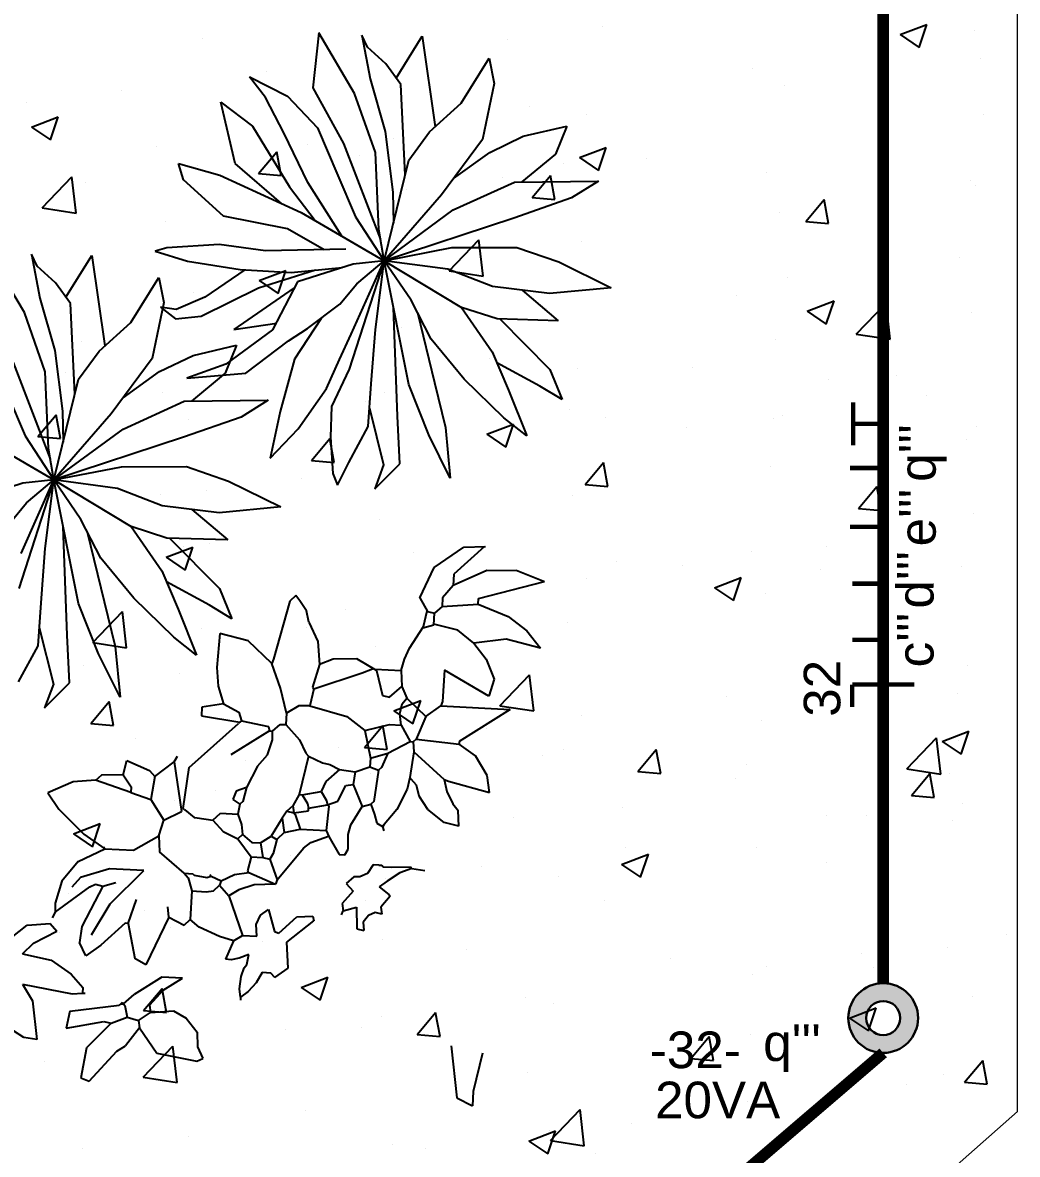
# Model space of a CAD drawing. Header units: millimetres. Extents: x 6597 to 20911, y -10306 to -132.
# Drawn here: x 10102.1 to 10362.9, y -5947.9 to -5651.2 of the extents above; entities that cross this region are included whole.
import ezdxf

# ---------------------------------------------------------------- set-up
doc = ezdxf.new("R2010")
doc.units = ezdxf.units.MM
doc.header["$LTSCALE"] = 25
doc.header["$MEASUREMENT"] = 0
doc.linetypes.add('DASHDOT2', pattern=[12.7, 6.35, -3.175, 0, -3.175])
doc.linetypes.add('Dashed', pattern=[0.75, 0.5, -0.25])
doc.layers.add('CIRCUITOS', color=7, linetype='Continuous')
doc.layers.add('MAAI - VEGETAÇÃO', color=106, linetype='Continuous')
for name, color, linetype, lineweight in [('EL-Condutos', 5, 'Continuous', 30), ('MAAI - ALVENARIA', 7, 'Continuous', 0), ('P-SIMBOL', 1, 'Continuous', 30)]:
    doc.layers.add(name, color=color, linetype=linetype, lineweight=lineweight)
doc.styles.add('Arial', font='arial.ttf')

msp = doc.modelspace()

# ---------------------------------------------------------------- hatches: boundary and pattern name
at = {"layer": 'P-SIMBOL'}
h = msp.add_hatch(color=256, dxfattribs=at)
h.dxf.hatch_style = 1
h.paths.add_polyline_path([(10318.53, -5912.17, 1), (10336.82, -5912.17, 1)])
h.paths.add_polyline_path([(10332.14, -5912.17, -1), (10323.22, -5912.17, -1)], flags=16)

# ---------------------------------------------------------------- linework, layer by layer
at = {"layer": 'CIRCUITOS', "linetype": 'DASHDOT2'}
msp.add_line((10261.73, -5939.93), (10261.73, -5939.93), dxfattribs=at)
at = {"layer": 'CIRCUITOS'}
for points, const_width in [([(10319.84, -5762.02), (10319.84, -5750.78)], 1.11), ([(10319.84, -5756.4), (10327.68, -5756.4)], 1.11), ([(10318.97, -5767.99), (10327.1, -5767.99)], 1.16), ([(10318.97, -5783.42), (10327.1, -5783.42)], 1.16), ([(10319.55, -5798.3), (10327.68, -5798.3)], 1.16), ([(10319.55, -5813.05), (10327.68, -5813.05)], 1.16), ([(10319.55, -5824.75), (10335.81, -5824.75)], 1.16), ([(10319.55, -5830.67), (10319.55, -5824.75)], 1.16)]:
    msp.add_lwpolyline(points, dxfattribs=dict(at, const_width=const_width))
at = {"layer": 'EL-Condutos', "linetype": 'Dashed', "const_width": 3}
msp.add_lwpolyline([(10327.68, -5613.05), (10327.68, -5903.03)], dxfattribs=at)
msp.add_lwpolyline([(10327.68, -5921.31), (10196.89, -6033.38, 0.217277), (10186.42, -6055.97), (10186.11, -6102.51)], format="xyb", dxfattribs=at)
at = {"layer": 'MAAI - ALVENARIA'}
for p, q in [((10362.86, -5936.66), (10362.86, -5582.38)), ((10220.36, -6062.4), (10362.86, -5936.66))]:
    msp.add_line(p, q, dxfattribs=at)
at = {"layer": 'MAAI - VEGETAÇÃO', "transparency": 33554559}
for p, q in [((10179.71, -5653.92), (10178.13, -5668.32)), ((10189.12, -5669.79), (10179.71, -5653.92)), ((10191.03, -5654.51), (10193.18, -5666.01)), ((10192.47, -5657.64), (10191.03, -5654.51)), ((10200.02, -5665.81), (10206.82, -5654.81)), ((10206.82, -5654.81), (10210.22, -5678.55)), ((10197.26, -5662), (10192.47, -5657.64)), ((10201.21, -5667.44), (10197.26, -5662)), ((10217.07, -5672.37), (10224.35, -5660.58)), ((10224.35, -5660.58), (10225.71, -5667.16)), ((10161.59, -5665.41), (10171.51, -5670.48)), ((10165.78, -5670.87), (10161.59, -5665.41)), ((10193.18, -5666.01), (10197.11, -5679.76)), ((10178.13, -5668.32), (10186.18, -5682.91)), ((10202.38, -5691.16), (10201.21, -5667.44)), ((10225.71, -5667.16), (10222.63, -5681.88)), ((10154.05, -5672.1), (10162.36, -5678.4)), ((10157.76, -5688.13), (10154.05, -5672.1)), ((10170.6, -5680.31), (10165.78, -5670.87)), ((10171.51, -5670.48), (10179.39, -5678.82)), ((10194.62, -5685.3), (10189.12, -5669.79)), ((10208.72, -5679.9), (10217.07, -5672.37)), ((10162.36, -5678.4), (10172.03, -5694.29)), ((10176.84, -5693.12), (10170.6, -5680.31)), ((10179.39, -5678.82), (10184.67, -5691.3)), ((10197.11, -5679.76), (10199.11, -5695.64)), ((10203.34, -5687.26), (10208.72, -5679.9)), ((10224.54, -5685.29), (10233.34, -5681.02)), ((10233.34, -5681.02), (10244.71, -5678.38)), ((10244.71, -5678.38), (10241.81, -5685.72)), ((10186.18, -5682.91), (10195.92, -5708.13)), ((10222.63, -5681.88), (10211.9, -5696.35)), ((10195.48, -5705.46), (10194.62, -5685.3)), ((10215.03, -5692.13), (10224.54, -5685.29)), ((10241.81, -5685.72), (10232.97, -5693.01)), ((10142.92, -5688.15), (10153.76, -5691.23)), ((10144.26, -5692.43), (10142.92, -5688.15)), ((10169.92, -5698.65), (10157.76, -5688.13)), ((10200.17, -5700.12), (10203.34, -5687.26)), ((10154.76, -5701.93), (10144.26, -5692.43)), ((10153.76, -5691.23), (10175.12, -5701.04)), ((10184.67, -5691.3), (10189.36, -5702.12)), ((10214.99, -5700.33), (10231, -5693.04)), ((10231, -5693.04), (10253.03, -5692.76)), ((10253.03, -5692.76), (10245.94, -5697.19)), ((10172.03, -5694.29), (10178.73, -5703.13)), ((10185.72, -5707.19), (10176.84, -5693.12)), ((10199.11, -5695.64), (10199.27, -5703.77)), ((10211.9, -5696.35), (10196.82, -5713.64)), ((10245.94, -5697.19), (10230.87, -5702.49)), ((10171.51, -5705.32), (10154.76, -5701.93)), ((10175.12, -5701.04), (10196.82, -5713.64)), ((10196.82, -5713.64), (10200.17, -5700.12)), ((10196.82, -5713.64), (10214.99, -5700.33)), ((10189.36, -5702.12), (10196.82, -5713.64)), ((10230.87, -5702.49), (10196.82, -5713.64)), ((10181.15, -5710.76), (10171.51, -5705.32)), ((10196.82, -5713.64), (10195.48, -5705.46)), ((10139.89, -5710.25), (10136.85, -5711.13)), ((10153.57, -5709.44), (10139.89, -5710.25)), ((10165.79, -5711.03), (10153.57, -5709.44)), ((10186.84, -5710.66), (10165.79, -5711.03)), ((10196.82, -5713.64), (10214.58, -5710.22)), ((10214.58, -5710.22), (10231.64, -5710.17)), ((10231.64, -5710.17), (10242.66, -5713.96)), ((10102.53, -5727.24), (10093.12, -5711.37)), ((10104.44, -5711.95), (10106.59, -5723.46)), ((10105.88, -5715.08), (10104.44, -5711.95)), ((10113.44, -5723.25), (10120.24, -5712.25)), ((10120.24, -5712.25), (10123.63, -5735.99)), ((10136.85, -5711.13), (10145.26, -5713.75)), ((10145.26, -5713.75), (10159.15, -5715.95)), ((10196.82, -5713.64), (10187.65, -5742.12)), ((10188.25, -5732.94), (10196.82, -5713.64)), ((10196.82, -5713.64), (10188.71, -5714.53)), ((10189.71, -5719.69), (10196.82, -5713.64)), ((10194.55, -5731.68), (10196.82, -5713.64)), ((10203.35, -5746.11), (10196.82, -5713.64)), ((10203.91, -5724.01), (10196.82, -5713.64)), ((10196.82, -5713.64), (10217.09, -5725.91)), ((10213.56, -5715.89), (10196.82, -5713.64)), ((10110.68, -5719.45), (10105.88, -5715.08)), ((10160.37, -5716.02), (10149.83, -5723.17)), ((10159.15, -5715.95), (10172.44, -5716.72)), ((10163.9, -5720.78), (10178.83, -5716.06)), ((10172.44, -5716.72), (10185.86, -5715.44)), ((10188.71, -5714.53), (10174.18, -5719.19)), ((10225.26, -5720.43), (10213.56, -5715.89)), ((10242.66, -5713.96), (10256.38, -5720.76)), ((10114.62, -5724.89), (10110.68, -5719.45)), ((10130.49, -5729.81), (10137.76, -5718.02)), ((10137.76, -5718.02), (10139.13, -5724.61)), ((10174.18, -5719.19), (10167.59, -5731.73)), ((10185.26, -5725.06), (10189.71, -5719.69)), ((10148.88, -5728.16), (10163.9, -5720.78)), ((10173.3, -5720.72), (10157.45, -5731.72)), ((10240.17, -5722.27), (10225.26, -5720.43)), ((10233.01, -5721.39), (10242.48, -5729.4)), ((10256.38, -5720.76), (10240.17, -5722.27)), ((10106.59, -5723.46), (10110.52, -5737.2)), ((10115.79, -5748.61), (10114.62, -5724.89)), ((10139.13, -5724.61), (10136.04, -5739.32)), ((10149.83, -5723.17), (10142.36, -5726.41)), ((10176.77, -5731.42), (10185.26, -5725.06)), ((10209.15, -5734.18), (10203.91, -5724.01)), ((10108.03, -5742.74), (10102.53, -5727.24)), ((10138.22, -5725.79), (10142.13, -5728.93)), ((10142.36, -5726.41), (10138.22, -5725.79)), ((10142.13, -5728.93), (10148.88, -5728.16)), ((10200.37, -5754.37), (10199.31, -5725.98)), ((10205.58, -5727.25), (10210.08, -5745.58)), ((10217.09, -5725.91), (10225.17, -5737.5)), ((10226.47, -5728.9), (10217.09, -5725.91)), ((10122.13, -5737.35), (10130.49, -5729.81)), ((10157.45, -5731.72), (10168.74, -5730)), ((10171.77, -5734.66), (10176.77, -5731.42)), ((10180.32, -5728.76), (10173.31, -5739.42)), ((10242.48, -5729.4), (10226.47, -5728.9)), ((10227.19, -5728.92), (10240.32, -5742.13)), ((10167.59, -5731.73), (10155.38, -5740.76)), ((10185.16, -5739.59), (10188.25, -5732.94)), ((10193.49, -5745.89), (10194.55, -5731.68)), ((10217.83, -5744.67), (10209.15, -5734.18)), ((10110.52, -5737.2), (10112.52, -5753.08)), ((10116.75, -5744.7), (10122.13, -5737.35)), ((10146.75, -5738.47), (10158.13, -5735.82)), ((10158.13, -5735.82), (10155.22, -5743.17)), ((10160.61, -5743.09), (10171.77, -5734.66)), ((10225.17, -5737.5), (10229.43, -5747.59)), ((10099.59, -5740.35), (10109.33, -5765.58)), ((10136.04, -5739.32), (10125.31, -5753.8)), ((10137.95, -5742.73), (10146.75, -5738.47)), ((10173.31, -5739.42), (10169.57, -5753.15)), ((10181.75, -5747.12), (10185.16, -5739.59)), ((10237.69, -5746.51), (10226.38, -5740.38)), ((10108.89, -5762.9), (10108.03, -5742.74)), ((10128.44, -5749.57), (10137.95, -5742.73)), ((10155.38, -5740.76), (10145.15, -5744.44)), ((10145.15, -5744.44), (10160.61, -5743.09)), ((10155.22, -5743.17), (10146.38, -5750.46)), ((10187.65, -5742.12), (10183.04, -5751.85)), ((10240.32, -5742.13), (10243.54, -5750.04)), ((10113.59, -5757.56), (10116.75, -5744.7)), ((10192.69, -5757.12), (10193.49, -5745.89)), ((10208.57, -5759.28), (10203.35, -5746.11)), ((10210.08, -5745.58), (10212.95, -5757.38)), ((10228.26, -5754.87), (10217.83, -5744.67)), ((10098.08, -5748.75), (10102.77, -5759.57)), ((10174.34, -5757.74), (10181.75, -5747.12)), ((10229.43, -5747.59), (10234.26, -5759.57)), ((10243.54, -5750.04), (10237.69, -5746.51)), ((10128.41, -5757.78), (10144.41, -5750.48)), ((10144.41, -5750.48), (10166.44, -5750.2)), ((10166.44, -5750.2), (10159.35, -5754.63)), ((10183.04, -5751.85), (10182.8, -5759.9)), ((10193.03, -5752.32), (10196.71, -5767.19)), ((10125.31, -5753.8), (10110.24, -5771.08)), ((10112.52, -5753.08), (10112.68, -5761.21)), ((10159.35, -5754.63), (10144.28, -5759.93)), ((10169.57, -5753.15), (10166.96, -5765.37)), ((10200.94, -5766.89), (10200.37, -5754.37)), ((10234.26, -5759.57), (10228.26, -5754.87)), ((10110.24, -5771.08), (10113.59, -5757.56)), ((10110.24, -5771.08), (10128.41, -5757.78)), ((10166.96, -5765.37), (10174.34, -5757.74)), ((10187.62, -5766.58), (10192.69, -5757.12)), ((10212.95, -5757.38), (10214.2, -5770.65)), ((10088.53, -5758.48), (10110.24, -5771.08)), ((10102.77, -5759.57), (10110.24, -5771.08)), ((10144.28, -5759.93), (10110.24, -5771.08)), ((10182.8, -5759.9), (10183.4, -5769.42)), ((10214.2, -5770.65), (10208.57, -5759.28)), ((10110.24, -5771.08), (10108.89, -5762.9)), ((10184.6, -5772.53), (10187.62, -5766.58)), ((10194.41, -5773.44), (10200.94, -5766.89)), ((10196.71, -5767.19), (10194.41, -5773.44)), ((10110.24, -5771.08), (10127.99, -5767.66)), ((10127.99, -5767.66), (10145.05, -5767.62)), ((10145.05, -5767.62), (10156.08, -5771.4)), ((10183.4, -5769.42), (10184.6, -5772.53)), ((10102.12, -5771.97), (10087.6, -5776.63)), ((10110.24, -5771.08), (10101.06, -5799.56)), ((10101.66, -5790.39), (10110.24, -5771.08)), ((10110.24, -5771.08), (10102.12, -5771.97)), ((10103.13, -5777.14), (10110.24, -5771.08)), ((10107.96, -5789.13), (10110.24, -5771.08)), ((10116.76, -5803.55), (10110.24, -5771.08)), ((10117.32, -5781.45), (10110.24, -5771.08)), ((10110.24, -5771.08), (10130.5, -5783.35)), ((10126.97, -5773.34), (10110.24, -5771.08)), ((10156.08, -5771.4), (10169.79, -5778.21)), ((10138.67, -5777.88), (10126.97, -5773.34)), ((10098.68, -5782.5), (10103.13, -5777.14)), ((10153.58, -5779.71), (10138.67, -5777.88)), ((10146.42, -5778.83), (10155.89, -5786.85)), ((10169.79, -5778.21), (10153.58, -5779.71)), ((10122.56, -5791.63), (10117.32, -5781.45)), ((10113.78, -5811.82), (10112.72, -5783.43)), ((10118.99, -5784.7), (10123.49, -5803.02)), ((10130.5, -5783.35), (10138.58, -5794.95)), ((10139.88, -5786.34), (10130.5, -5783.35)), ((10155.89, -5786.85), (10139.88, -5786.34)), ((10140.61, -5786.37), (10153.73, -5799.57)), ((10106.9, -5803.33), (10107.96, -5789.13)), ((10209.95, -5794.07), (10217.75, -5788.72)), ((10223.18, -5788.59), (10215.16, -5795.78)), ((10217.75, -5788.72), (10223.41, -5788.6)), ((10131.24, -5802.12), (10122.56, -5791.63)), ((10138.58, -5794.95), (10142.84, -5805.03)), ((10206.18, -5802), (10209.95, -5794.07)), ((10223.77, -5794.86), (10214.99, -5798.79)), ((10215.16, -5795.78), (10214.99, -5798.79)), ((10231.69, -5794.92), (10223.77, -5794.86)), ((10231.45, -5794.79), (10238.91, -5797.73)), ((10151.1, -5803.95), (10139.79, -5797.83)), ((10153.73, -5799.57), (10156.96, -5807.49)), ((10214.99, -5798.79), (10212.17, -5802.03)), ((10221.6, -5802.17), (10238.91, -5797.73)), ((10141.68, -5812.31), (10131.24, -5802.12)), ((10173.69, -5801.44), (10172.1, -5802.86)), ((10174.79, -5802.85), (10173.69, -5801.44)), ((10206.18, -5802), (10208.2, -5805.59)), ((10212.17, -5802.03), (10212.05, -5804.29)), ((10221.52, -5803.68), (10221.6, -5802.17)), ((10106.11, -5814.57), (10106.9, -5803.33)), ((10121.98, -5816.73), (10116.76, -5803.55)), ((10123.49, -5803.02), (10126.36, -5814.82)), ((10142.84, -5805.03), (10147.67, -5817.02)), ((10156.96, -5807.49), (10151.1, -5803.95)), ((10172.1, -5802.86), (10167.87, -5818.11)), ((10176.48, -5805.46), (10174.79, -5802.85)), ((10177.08, -5808.42), (10176.48, -5805.46)), ((10207.17, -5809.58), (10208.15, -5805.39)), ((10208.2, -5805.59), (10210.06, -5806.07)), ((10212.05, -5804.29), (10210.06, -5806.07)), ((10212.05, -5804.29), (10221.52, -5803.68)), ((10221.52, -5803.68), (10229.33, -5806.92)), ((10177.08, -5808.42), (10179.45, -5813.46)), ((10209.9, -5809.08), (10210.06, -5806.07)), ((10229.33, -5806.92), (10234.3, -5810.71)), ((10106.45, -5809.76), (10110.13, -5824.63)), ((10153.79, -5811.33), (10152.97, -5820.32)), ((10161.17, -5813.33), (10153.79, -5811.33)), ((10203.52, -5815.19), (10207.17, -5809.58)), ((10206.97, -5809.88), (10209.9, -5809.08)), ((10216.14, -5810.49), (10209.89, -5808.94)), ((10220.35, -5813.87), (10216.14, -5810.49)), ((10234.3, -5810.71), (10237.83, -5815.24)), ((10101.03, -5824.03), (10106.11, -5814.57)), ((10114.35, -5824.33), (10113.78, -5811.82)), ((10147.67, -5817.02), (10141.68, -5812.31)), ((10167.43, -5819.21), (10161.17, -5813.33)), ((10179.45, -5813.46), (10179.87, -5819.52)), ((10228.86, -5812.84), (10220.35, -5813.87)), ((10220.35, -5813.87), (10223.61, -5818.09)), ((10237.83, -5815.24), (10228.86, -5812.84)), ((10127.61, -5828.09), (10121.98, -5816.73)), ((10126.36, -5814.82), (10127.61, -5828.09)), ((10202.23, -5818.1), (10203.52, -5815.19)), ((10152.97, -5820.32), (10153.35, -5825.15)), ((10167.87, -5818.11), (10167.43, -5819.21)), ((10169.64, -5825.71), (10167.43, -5819.21)), ((10179.87, -5819.52), (10178.04, -5825.46)), ((10183.52, -5818.09), (10179.87, -5819.52)), ((10189.72, -5818.05), (10183.52, -5818.09)), ((10194.89, -5821.1), (10189.72, -5818.05)), ((10201.31, -5821.07), (10202.23, -5818.1)), ((10223.61, -5818.09), (10225.7, -5823.36)), ((10178.39, -5825.86), (10191.08, -5821.64)), ((10191.08, -5821.64), (10193.78, -5820.66)), ((10194.53, -5820.7), (10194.89, -5821.1)), ((10194.53, -5820.7), (10201.31, -5821.07)), ((10194.89, -5821.1), (10196.42, -5827.6)), ((10201.31, -5821.07), (10201.46, -5825.23)), ((10212.65, -5820.94), (10212.19, -5829.22)), ((10224.27, -5827.78), (10212.65, -5820.94)), ((10225.7, -5823.36), (10224.27, -5827.78)), ((10107.82, -5830.88), (10114.35, -5824.33)), ((10110.13, -5824.63), (10107.82, -5830.88)), ((10153.35, -5825.15), (10154.77, -5829.85)), ((10171.25, -5832.26), (10169.64, -5825.71)), ((10178.39, -5825.86), (10177.39, -5830.33)), ((10178.04, -5825.46), (10178.39, -5825.86)), ((10198.28, -5828.08), (10201.46, -5825.23)), ((10201.46, -5825.23), (10202.8, -5828.33)), ((10196.42, -5827.6), (10198.28, -5828.08)), ((10201.58, -5829.81), (10202.8, -5828.33)), ((10202.8, -5828.33), (10207.82, -5833.13)), ((10212.19, -5829.22), (10211.75, -5830.33)), ((10149.06, -5830.67), (10148.93, -5832.93)), ((10154.77, -5829.85), (10149.06, -5830.67)), ((10154.77, -5829.85), (10158.8, -5831.96)), ((10158.8, -5831.96), (10159.43, -5834.26)), ((10171.25, -5832.26), (10171.08, -5835.27)), ((10174.45, -5830.35), (10171.25, -5832.26)), ((10177.39, -5830.33), (10174.45, -5830.35)), ((10177.39, -5830.33), (10187.06, -5833.13)), ((10200.96, -5832.43), (10201.58, -5829.81)), ((10201.28, -5835.42), (10200.96, -5832.43)), ((10207.82, -5833.13), (10211.75, -5830.33)), ((10211.75, -5830.33), (10229.93, -5831.33)), ((10229.93, -5831.33), (10216.53, -5839.65)), ((10145.77, -5846.5), (10158.64, -5834.97)), ((10148.93, -5832.93), (10159.04, -5834.61)), ((10159.04, -5834.61), (10158.64, -5834.97)), ((10159.43, -5834.26), (10159.04, -5834.61)), ((10159.43, -5834.26), (10166.52, -5835.78)), ((10167.59, -5836.97), (10169.58, -5835.19)), ((10169.58, -5835.19), (10171.08, -5835.27)), ((10171.08, -5835.27), (10174.64, -5839.24)), ((10187.06, -5833.13), (10191.76, -5836.79)), ((10191.76, -5836.79), (10198.27, -5835.25)), ((10198.27, -5835.25), (10201.28, -5835.42)), ((10201.28, -5835.42), (10203.69, -5839.7)), ((10207.82, -5833.13), (10205.23, -5839.03)), ((10166.84, -5836.93), (10156.68, -5843.17)), ((10166.52, -5835.78), (10166.84, -5836.93)), ((10166.84, -5836.93), (10167.59, -5836.97)), ((10167.61, -5839.23), (10167.59, -5836.97)), ((10191.76, -5836.79), (10193.25, -5844.04)), ((10166.25, -5843.21), (10167.61, -5839.23)), ((10174.64, -5839.24), (10176.34, -5842.73)), ((10197.85, -5842.78), (10203.69, -5839.7)), ((10203.69, -5839.7), (10204.44, -5839.74)), ((10205.23, -5839.03), (10204.44, -5839.74)), ((10204.44, -5839.74), (10204.67, -5842.4)), ((10205.23, -5839.03), (10216.49, -5840.41)), ((10216.53, -5839.65), (10216.49, -5840.41)), ((10220.76, -5843.43), (10216.49, -5840.41)), ((10141.85, -5845), (10142.69, -5843.53)), ((10163.69, -5846.19), (10166.25, -5843.21)), ((10177.05, -5843.53), (10174.61, -5853.59)), ((10176.34, -5842.73), (10177.05, -5843.53)), ((10177.05, -5843.53), (10180.73, -5845.24)), ((10193.25, -5844.04), (10193.13, -5846.3)), ((10193.25, -5844.04), (10197.85, -5842.78)), ((10197.85, -5842.78), (10196.14, -5846.46)), ((10204.67, -5842.4), (10203.55, -5849.13)), ((10204.67, -5842.4), (10212.58, -5849.63)), ((10223.9, -5848.56), (10220.76, -5843.43)), ((10128.45, -5848.42), (10129.41, -5844.69)), ((10129.41, -5844.69), (10135.31, -5847.28)), ((10135.31, -5847.28), (10136.73, -5848.87)), ((10136.73, -5848.87), (10141.85, -5845)), ((10141.85, -5845), (10143.72, -5858.03)), ((10144.2, -5857.21), (10145.77, -5846.5)), ((10163.69, -5846.19), (10160.74, -5851.7)), ((10180.73, -5845.24), (10182.59, -5845.72)), ((10185.16, -5846.99), (10181.59, -5850.2)), ((10182.59, -5845.72), (10185.16, -5846.99)), ((10185.16, -5846.99), (10189.28, -5847.6)), ((10189.28, -5847.6), (10193.13, -5846.3)), ((10193.13, -5846.3), (10195.35, -5847.18)), ((10195.35, -5847.18), (10194.14, -5855.42)), ((10196.14, -5846.46), (10195.35, -5847.18)), ((10115.35, -5850.25), (10108.7, -5853.1)), ((10121.21, -5849.82), (10115.35, -5850.25)), ((10122.78, -5848.48), (10121.19, -5849.9)), ((10130.46, -5853.06), (10121.21, -5849.82)), ((10128.45, -5848.42), (10122.78, -5848.48)), ((10128.45, -5848.42), (10130.54, -5851.55)), ((10136.73, -5848.87), (10135.65, -5854.85)), ((10181.59, -5850.2), (10180.32, -5852.77)), ((10189.28, -5847.6), (10188.72, -5850.97)), ((10203.55, -5849.13), (10202.89, -5852.14)), ((10203.55, -5849.13), (10203.9, -5849.53)), ((10205.33, -5851.12), (10203.9, -5849.53)), ((10212.58, -5849.63), (10213.69, -5850.07)), ((10212.58, -5849.63), (10213.28, -5852.82)), ((10213.69, -5850.07), (10224.51, -5853.01)), ((10224.51, -5853.01), (10223.9, -5848.56)), ((10108.7, -5853.1), (10111.58, -5857.41)), ((10130.54, -5851.55), (10130.46, -5853.06)), ((10130.46, -5853.06), (10135.65, -5854.85)), ((10158.04, -5852.68), (10157.17, -5854.9)), ((10160.74, -5851.7), (10158.04, -5852.68)), ((10160.74, -5851.7), (10159.78, -5855.42)), ((10175.36, -5853.63), (10180.32, -5852.77)), ((10180.32, -5852.77), (10181.7, -5855.11)), ((10184.71, -5855.28), (10186.82, -5851.24)), ((10186.82, -5851.24), (10188.72, -5850.97)), ((10188.72, -5850.97), (10191.05, -5856.76)), ((10202.89, -5852.14), (10200.22, -5857.48)), ((10206, -5853.97), (10205.33, -5851.12)), ((10213.28, -5852.82), (10214.9, -5855.99)), ((10135.65, -5854.85), (10139.12, -5860.33)), ((10157.17, -5854.9), (10158.99, -5856.13)), ((10158.99, -5856.13), (10158.47, -5858.75)), ((10159.78, -5855.42), (10158.99, -5856.13)), ((10174.61, -5853.59), (10172.94, -5856.52)), ((10174.61, -5853.59), (10175.36, -5853.63)), ((10175.36, -5853.63), (10176.74, -5855.97)), ((10176.74, -5855.97), (10177.06, -5857.12)), ((10181.7, -5855.11), (10182.01, -5856.26)), ((10182.01, -5856.26), (10184.71, -5855.28)), ((10191.05, -5856.76), (10193.35, -5856.13)), ((10194.14, -5855.42), (10193.35, -5856.13)), ((10193.35, -5856.13), (10194.33, -5858.82)), ((10208.32, -5857.52), (10206, -5853.97)), ((10214.9, -5855.99), (10216.29, -5857.76)), ((10111.58, -5857.41), (10118.11, -5863.96)), ((10139.12, -5860.33), (10143.72, -5858.03)), ((10144.56, -5857.61), (10144.2, -5857.21)), ((10144.56, -5857.61), (10147.09, -5859.63)), ((10151.96, -5860.28), (10153.95, -5858.5)), ((10153.95, -5858.5), (10158.47, -5858.75)), ((10158.47, -5858.75), (10159.45, -5861.44)), ((10171.35, -5857.94), (10170.12, -5859.76)), ((10172.94, -5856.52), (10171.35, -5857.94)), ((10171.35, -5857.94), (10173.21, -5858.42)), ((10172.94, -5856.52), (10173.21, -5858.42)), ((10173.21, -5858.42), (10177.02, -5857.87)), ((10173.21, -5858.42), (10173.57, -5858.82)), ((10173.57, -5858.82), (10174.87, -5862.67)), ((10177.02, -5857.87), (10177.06, -5857.12)), ((10177.06, -5857.12), (10182.01, -5856.26)), ((10182.37, -5856.66), (10181.64, -5863.04)), ((10182.01, -5856.26), (10182.37, -5856.66)), ((10188.09, -5861.56), (10191.05, -5856.76)), ((10194.33, -5858.82), (10194.96, -5861.12)), ((10200.22, -5857.48), (10196.42, -5861.96)), ((10212.57, -5860.89), (10208.32, -5857.52)), ((10216.44, -5861.92), (10216.29, -5857.76)), ((10137.77, -5864.41), (10139.12, -5860.33)), ((10147.09, -5859.63), (10147.84, -5859.67)), ((10147.84, -5859.67), (10151.96, -5860.28)), ((10151.96, -5860.28), (10154.63, -5863.27)), ((10159.45, -5861.44), (10159.68, -5864.1)), ((10170.12, -5859.76), (10167.21, -5864.51)), ((10170.12, -5859.76), (10170.66, -5863.57)), ((10187.42, -5864.08), (10188.09, -5861.56)), ((10194.96, -5861.12), (10196.42, -5861.96)), ((10196.82, -5861.6), (10196.42, -5861.96)), ((10196.42, -5861.96), (10196.74, -5863.11)), ((10216.44, -5861.92), (10212.57, -5860.89)), ((10118.11, -5863.96), (10123.61, -5867.78)), ((10131.14, -5868.2), (10137.77, -5864.41)), ((10137.77, -5864.41), (10137.92, -5868.57)), ((10154.63, -5863.27), (10158.49, -5865.17)), ((10159.68, -5864.1), (10158.49, -5865.17)), ((10159.68, -5864.1), (10162.21, -5866.13)), ((10164.47, -5866.25), (10167.21, -5864.51)), ((10167.21, -5864.51), (10168.68, -5865.35)), ((10170.66, -5863.57), (10168.68, -5865.35)), ((10170.66, -5863.57), (10174.87, -5862.67)), ((10174.87, -5862.67), (10181.64, -5863.04)), ((10177.66, -5866.16), (10182.26, -5864.47)), ((10181.64, -5863.04), (10182.31, -5864.58)), ((10182.31, -5864.58), (10185.08, -5869.27)), ((10187.42, -5867.88), (10187.42, -5864.08)), ((10116.63, -5871.18), (10123.61, -5867.78)), ((10123.61, -5867.78), (10123.26, -5867.39)), ((10123.61, -5867.78), (10131.14, -5868.2)), ((10158.49, -5865.17), (10162.01, -5869.89)), ((10162.21, -5866.13), (10164.47, -5866.25)), ((10164.47, -5866.25), (10165.02, -5870.05)), ((10168.68, -5865.35), (10167.72, -5869.07)), ((10168.85, -5875.93), (10175.73, -5867.62)), ((10175.73, -5867.62), (10177.66, -5866.16)), ((10186.58, -5869.35), (10187.42, -5867.88)), ((10144.4, -5874.21), (10137.92, -5868.57)), ((10162.01, -5869.89), (10161.05, -5873.61)), ((10162.01, -5869.89), (10165.02, -5870.05)), ((10165.02, -5870.05), (10166.88, -5870.53)), ((10167.72, -5869.07), (10166.88, -5870.53)), ((10166.88, -5870.53), (10168.85, -5875.93)), ((10185.08, -5869.27), (10186.58, -5869.35)), ((10116.63, -5871.18), (10112.4, -5876.31)), ((10124.81, -5873.02), (10117.28, -5875.35)), ((10133.82, -5873.49), (10124.81, -5873.02)), ((10125.07, -5882.25), (10133.82, -5873.49)), ((10157.6, -5874.56), (10161.41, -5874.01)), ((10161.05, -5873.61), (10161.41, -5874.01)), ((10161.41, -5874.01), (10168.41, -5877.04)), ((10193.99, -5872.02), (10192.5, -5874.26)), ((10195.49, -5872.1), (10193.99, -5872.02)), ((10195.49, -5872.1), (10196.24, -5872.14)), ((10196.24, -5872.14), (10196.6, -5872.54)), ((10196.6, -5872.54), (10198.86, -5872.66)), ((10198.86, -5872.66), (10203.77, -5872.56)), ((10204.13, -5872.95), (10200.94, -5874.13)), ((10203.77, -5872.56), (10204.13, -5872.95)), ((10204.13, -5872.95), (10207.5, -5873.52)), ((10112.4, -5876.31), (10110.63, -5882.03)), ((10117.28, -5875.35), (10115, -5877.85)), ((10123.07, -5877.57), (10126.52, -5876.63)), ((10144.4, -5874.21), (10146.66, -5874.33)), ((10144.4, -5874.21), (10145.47, -5875.4)), ((10145.47, -5875.4), (10146.41, -5878.85)), ((10146.66, -5874.33), (10147.02, -5874.73)), ((10147.02, -5874.73), (10150.39, -5875.29)), ((10150.39, -5875.29), (10151.54, -5874.98)), ((10151.18, -5874.58), (10151.54, -5874.98)), ((10151.54, -5874.98), (10154.11, -5876.25)), ((10154.11, -5876.25), (10153.67, -5877.36)), ((10154.11, -5876.25), (10157.6, -5874.56)), ((10168.85, -5875.93), (10168.41, -5877.04)), ((10188.91, -5875.14), (10186.92, -5876.92)), ((10186.92, -5876.92), (10188.7, -5878.9)), ((10190.5, -5875.16), (10188.91, -5875.14)), ((10192.5, -5874.26), (10190.5, -5875.16)), ((10197.64, -5876.31), (10195.56, -5877.77)), ((10200.94, -5874.13), (10197.64, -5876.31)), ((10110.62, -5884.44), (10119.67, -5877.76)), ((10119.67, -5877.76), (10121.21, -5877.09)), ((10123.07, -5877.57), (10120.97, -5881.61)), ((10121.21, -5877.09), (10123.07, -5877.57)), ((10146.41, -5878.85), (10146, -5886.38)), ((10146.41, -5878.85), (10150.18, -5879.06)), ((10150.18, -5879.06), (10152.08, -5878.79)), ((10152.08, -5878.79), (10153.67, -5877.36)), ((10153.67, -5877.36), (10156.16, -5880.14)), ((10158.72, -5878.54), (10156.16, -5880.14)), ((10162.8, -5877.23), (10158.72, -5878.54)), ((10168.41, -5877.04), (10162.8, -5877.23)), ((10188.7, -5878.9), (10185.88, -5882.15)), ((10195.56, -5877.77), (10198.09, -5879.8)), ((10198.09, -5879.8), (10198.45, -5880.19)), ((10110.63, -5882.03), (10110.62, -5884.44)), ((10120.97, -5881.61), (10117.58, -5888.22)), ((10120.1, -5890.36), (10125.07, -5882.25)), ((10129.71, -5887.37), (10131.94, -5881.08)), ((10156.16, -5880.14), (10159.74, -5890.53)), ((10185.88, -5882.15), (10186.15, -5884.05)), ((10198.45, -5880.19), (10196.02, -5883.08)), ((10110.62, -5884.44), (10109.78, -5885.9)), ((10140.38, -5885.69), (10134.4, -5898.2)), ((10140.38, -5885.69), (10140.14, -5883.04)), ((10140.38, -5885.69), (10144.41, -5887.8)), ((10163.32, -5887.64), (10164.46, -5885.25)), ((10164.46, -5885.25), (10166.54, -5883.73)), ((10166.54, -5883.73), (10168.11, -5889.48)), ((10169.22, -5889.92), (10173.98, -5885.65)), ((10173.98, -5885.65), (10178.14, -5885.5)), ((10178.14, -5885.5), (10178.46, -5886.65)), ((10185.71, -5885.16), (10186.15, -5884.05)), ((10186.15, -5884.05), (10189.6, -5883.11)), ((10189.6, -5883.11), (10189.67, -5888.77)), ((10192.75, -5885.31), (10191.37, -5887.06)), ((10194.48, -5884.52), (10192.75, -5885.31)), ((10196.29, -5884.98), (10194.48, -5884.52)), ((10196.02, -5883.08), (10196.29, -5884.98)), ((10096.94, -5892.79), (10103.25, -5887.85)), ((10103.25, -5887.85), (10109.31, -5887.43)), ((10109.31, -5887.43), (10111.09, -5889.42)), ((10117.58, -5888.22), (10116.98, -5892.34)), ((10128.96, -5887.33), (10122.61, -5893.03)), ((10129.71, -5887.37), (10128.96, -5887.33)), ((10129.71, -5887.37), (10131.47, -5896.53)), ((10144.41, -5887.8), (10146, -5886.38)), ((10148.35, -5888.39), (10146, -5886.38)), ((10153.66, -5890.8), (10148.35, -5888.39)), ((10163.51, -5890.74), (10163.32, -5887.64)), ((10171.35, -5892.3), (10178.46, -5886.65)), ((10189.67, -5888.77), (10191.53, -5889.25)), ((10191.37, -5887.06), (10191.53, -5889.25)), ((10104.94, -5892.58), (10111.09, -5889.42)), ((10157.4, -5891.91), (10153.66, -5890.8)), ((10157.4, -5891.91), (10159.74, -5890.53)), ((10159.74, -5890.53), (10163.51, -5890.74)), ((10168.11, -5889.48), (10169.22, -5889.92)), ((10102.08, -5895.34), (10104.94, -5892.58)), ((10118.68, -5895.83), (10116.98, -5892.34)), ((10122.61, -5893.03), (10118.68, -5895.83)), ((10157.4, -5891.91), (10155.25, -5896.7)), ((10171.73, -5899.12), (10171.35, -5892.3)), ((10102.08, -5895.34), (10109.58, -5897.03)), ((10109.58, -5897.03), (10114.78, -5900.63)), ((10134.4, -5898.2), (10131.47, -5896.53)), ((10156.79, -5896.94), (10155.25, -5896.7)), ((10158.86, -5896.46), (10156.79, -5896.94)), ((10161.36, -5895.53), (10158.86, -5896.46)), ((10160.84, -5898.14), (10161.36, -5895.53)), ((10114.78, -5900.63), (10117.83, -5904.14)), ((10159.35, -5901.26), (10160.2, -5898.98)), ((10160.2, -5898.98), (10160.84, -5898.14)), ((10164.87, -5900.25), (10163.34, -5902.92)), ((10167.13, -5900.38), (10164.87, -5900.25)), ((10168.2, -5901.57), (10167.13, -5900.38)), ((10168.2, -5901.57), (10171.73, -5899.12)), ((10102.02, -5903.27), (10115.1, -5905.87)), ((10102.02, -5903.27), (10104.64, -5907.66)), ((10138.54, -5901.44), (10131.34, -5905.97)), ((10144.03, -5901.7), (10138.54, -5901.44)), ((10138.95, -5904.87), (10144.03, -5901.7)), ((10158.96, -5904.5), (10159.35, -5901.26)), ((10163.34, -5902.92), (10161.21, -5905.24)), ((10115.1, -5905.87), (10117.75, -5905.64)), ((10117.83, -5904.14), (10117.75, -5905.64)), ((10117.75, -5905.64), (10118.5, -5905.68)), ((10128.56, -5908.46), (10131.34, -5905.97)), ((10138.95, -5904.87), (10135.33, -5908.83)), ((10159.23, -5906.74), (10158.96, -5904.5)), ((10161.21, -5905.24), (10159.23, -5906.74)), ((10104.64, -5907.66), (10105.76, -5917.82)), ((10114.48, -5910.33), (10127.4, -5908.77)), ((10127.8, -5908.41), (10127.4, -5908.77)), ((10128.2, -5908.06), (10127.8, -5908.41)), ((10127.8, -5908.41), (10128.56, -5908.46)), ((10128.2, -5908.06), (10128.56, -5908.46)), ((10128.56, -5908.46), (10128.91, -5908.85)), ((10128.91, -5908.85), (10129.5, -5911.91)), ((10135.33, -5908.83), (10135.6, -5910.73)), ((10159.23, -5906.74), (10159.19, -5907.49)), ((10114.48, -5910.33), (10113.48, -5914.8)), ((10125.26, -5913.56), (10129.5, -5911.91)), ((10129.5, -5911.91), (10132.47, -5912.82)), ((10132.47, -5912.82), (10135.6, -5910.73)), ((10135.6, -5910.73), (10141.67, -5910.31)), ((10141.67, -5910.31), (10144.93, -5912.25)), ((10144.93, -5912.25), (10147.83, -5915.85)), ((10102.39, -5917.26), (10097, -5913.81)), ((10113.48, -5914.8), (10123.39, -5913.08)), ((10125.26, -5913.56), (10118.86, -5920.01)), ((10123.39, -5913.08), (10125.26, -5913.56)), ((10132.74, -5914.73), (10129.09, -5919.43)), ((10132.47, -5912.82), (10132.74, -5914.73)), ((10132.74, -5914.73), (10137.29, -5921.39)), ((10105.76, -5917.82), (10102.39, -5917.26)), ((10147.83, -5915.85), (10147.95, -5919.71)), ((10118.86, -5920.01), (10117.3, -5927.85)), ((10119.51, -5928.73), (10126.75, -5920.82)), ((10126.75, -5920.82), (10129.09, -5919.43)), ((10137.29, -5921.39), (10147.74, -5923.48)), ((10147.95, -5919.71), (10149.29, -5922.81)), ((10214.43, -5919.43), (10215.95, -5933.11)), ((10222.63, -5921.39), (10220.19, -5931.45)), ((10147.74, -5923.48), (10149.29, -5922.81)), ((10117.3, -5927.85), (10119.51, -5928.73)), ((10215.95, -5933.11), (10219.99, -5935.22)), ((10220.19, -5931.45), (10219.99, -5935.22))]:
    msp.add_line(p, q, dxfattribs=at)
at = {"layer": 'MAAI - VEGETAÇÃO', "linetype": 'Continuous', "transparency": 33554559}
for p, q in [((10254.13, -5652.37), (10254.13, -5652.37)), ((10332.12, -5654.38), (10339.12, -5651.69)), ((10332.12, -5654.38), (10337.09, -5657.73)), ((10337.09, -5657.73), (10339.12, -5651.69)), ((10338.18, -5653.05), (10338.18, -5653.05)), ((10351.72, -5653.2), (10351.72, -5653.2)), ((10149.24, -5655.47), (10149.24, -5655.47)), ((10229.1, -5655.67), (10229.1, -5655.67)), ((10293.4, -5663.21), (10293.4, -5663.21)), ((10353.16, -5660.77), (10353.16, -5660.77)), ((10165.94, -5663.98), (10165.94, -5663.98)), ((10128.07, -5668.97), (10128.07, -5668.97)), ((10301.81, -5667.81), (10301.81, -5667.81)), ((10103.04, -5672.26), (10103.04, -5672.26)), ((10235.08, -5673.22), (10235.08, -5673.22)), ((10353.89, -5675.21), (10353.89, -5675.21)), ((10104.38, -5678.62), (10111.39, -5675.93)), ((10109.36, -5681.98), (10111.39, -5675.93)), ((10249.88, -5675.31), (10249.88, -5675.31)), ((10104.38, -5678.62), (10109.36, -5681.98)), ((10328.85, -5678.51), (10328.85, -5678.51)), ((10137.06, -5683.68), (10137.06, -5683.68)), ((10176.77, -5683.23), (10176.77, -5683.23)), ((10199.37, -5681.71), (10199.37, -5681.71)), ((10248.1, -5686.63), (10255.1, -5683.94)), ((10253.07, -5689.98), (10255.1, -5683.94)), ((10163.9, -5690.81), (10168.73, -5685.07)), ((10169.88, -5691.34), (10168.73, -5685.07)), ((10190.44, -5685.94), (10190.44, -5685.94)), ((10248.1, -5686.63), (10253.07, -5689.98)), ((10265.7, -5686.83), (10265.7, -5686.83)), ((10148.02, -5688.75), (10148.02, -5688.75)), ((10243.82, -5688.19), (10243.82, -5688.19)), ((10107.19, -5699.77), (10114.98, -5691.66)), ((10116.08, -5701.16), (10114.98, -5691.66)), ((10163.9, -5690.81), (10169.88, -5691.34)), ((10227.83, -5691.81), (10227.83, -5691.81)), ((10235.63, -5697.09), (10240.45, -5691.34)), ((10241.61, -5697.61), (10240.45, -5691.34)), ((10297.2, -5690.45), (10297.2, -5690.45)), ((10350.59, -5692.71), (10350.59, -5692.71)), ((10118.45, -5693.24), (10118.45, -5693.24)), ((10202.79, -5695.11), (10202.79, -5695.11)), ((10351.94, -5694.06), (10351.94, -5694.06)), ((10235.63, -5697.09), (10241.61, -5697.61)), ((10307.36, -5703.36), (10312.18, -5697.62)), ((10313.33, -5703.89), (10312.18, -5697.62)), ((10107.19, -5699.78), (10116.08, -5701.16)), ((10300.6, -5701.1), (10300.6, -5701.1)), ((10139.64, -5703.42), (10139.64, -5703.42)), ((10307.36, -5703.36), (10313.33, -5703.89)), ((10213.92, -5716.32), (10221.71, -5708.21)), ((10222.81, -5717.71), (10221.7, -5708.21)), ((10248.66, -5708.6), (10248.66, -5708.6)), ((10347.59, -5712.86), (10347.59, -5712.86)), ((10164.07, -5718.88), (10171.08, -5716.19)), ((10169.05, -5722.24), (10171.08, -5716.19)), ((10198.15, -5715), (10198.15, -5715)), ((10213.91, -5716.33), (10222.81, -5717.71)), ((10327.58, -5714.66), (10327.58, -5714.66)), ((10164.07, -5718.88), (10169.05, -5722.24)), ((10302.55, -5717.95), (10302.55, -5717.95)), ((10146.81, -5722.04), (10146.81, -5722.04)), ((10289.27, -5722.87), (10289.27, -5722.87)), ((10307.79, -5726.89), (10314.79, -5724.2)), ((10312.76, -5730.25), (10314.79, -5724.2)), ((10320.64, -5732.88), (10328.43, -5724.76)), ((10329.53, -5734.26), (10328.42, -5724.77)), ((10239.39, -5726.27), (10239.39, -5726.27)), ((10307.79, -5726.89), (10312.76, -5730.25)), ((10350.73, -5727.35), (10350.73, -5727.35)), ((10201.52, -5731.25), (10201.52, -5731.25)), ((10176.48, -5734.55), (10176.48, -5734.55)), ((10230.96, -5732.88), (10230.96, -5732.88)), ((10299.38, -5734.39), (10299.38, -5734.39)), ((10320.64, -5732.88), (10329.53, -5734.26)), ((10117.58, -5734.78), (10117.58, -5734.78)), ((10170.97, -5737.04), (10170.97, -5737.04)), ((10224.35, -5739.29), (10224.35, -5739.29)), ((10113.33, -5742.86), (10113.33, -5742.86)), ((10172.64, -5742.9), (10172.64, -5742.9)), ((10247.44, -5741.89), (10247.44, -5741.89)), ((10277.73, -5741.55), (10277.73, -5741.55)), ((10313.24, -5744.83), (10313.24, -5744.83)), ((10331.11, -5743.8), (10331.11, -5743.8)), ((10138.67, -5748.22), (10138.67, -5748.22)), ((10196.93, -5748.29), (10196.93, -5748.29)), ((10339.15, -5749.11), (10339.15, -5749.11)), ((10192.05, -5750.47), (10192.05, -5750.47)), ((10106.05, -5759.76), (10110.88, -5754.01)), ((10112.03, -5760.28), (10110.87, -5754.01)), ((10114.32, -5752.91), (10114.32, -5752.91)), ((10145.59, -5755.33), (10145.59, -5755.33)), ((10245.43, -5752.73), (10245.43, -5752.73)), ((10254.92, -5754.84), (10254.92, -5754.84)), ((10298.81, -5754.98), (10298.81, -5754.98)), ((10301.27, -5754.1), (10301.27, -5754.1)), ((10223.77, -5759.14), (10230.77, -5756.46)), ((10228.74, -5762.5), (10230.77, -5756.46)), ((10276.24, -5757.39), (10276.24, -5757.39)), ((10352.2, -5757.24), (10352.2, -5757.24)), ((10106.05, -5759.76), (10112.03, -5760.28)), ((10177.78, -5766.03), (10182.6, -5760.29)), ((10183.76, -5766.56), (10182.6, -5760.29)), ((10223.77, -5759.14), (10228.74, -5762.5)), ((10349.51, -5760.64), (10349.51, -5760.64)), ((10177.78, -5766.03), (10183.76, -5766.56)), ((10196.6, -5764.85), (10196.6, -5764.85)), ((10213.08, -5765.71), (10213.08, -5765.71)), ((10249.51, -5772.31), (10254.33, -5766.56)), ((10255.48, -5772.83), (10254.33, -5766.56)), ((10298.17, -5767.68), (10298.17, -5767.68)), ((10175.21, -5770.69), (10175.21, -5770.69)), ((10249.51, -5772.31), (10255.48, -5772.83)), ((10321.23, -5778.58), (10326.05, -5772.84)), ((10327.21, -5779.11), (10326.05, -5772.84)), ((10138.28, -5774.86), (10138.28, -5774.86)), ((10150.18, -5773.99), (10150.18, -5773.99)), ((10246.23, -5775.18), (10246.23, -5775.18)), ((10321.23, -5778.58), (10327.21, -5779.11)), ((10195.72, -5781.58), (10195.72, -5781.58)), ((10351.43, -5779.83), (10351.43, -5779.83)), ((10151.07, -5787.87), (10151.07, -5787.87)), ((10139.74, -5791.4), (10146.74, -5788.71)), ((10144.37, -5788.62), (10144.37, -5788.62)), ((10144.72, -5794.75), (10146.74, -5788.71)), ((10204.45, -5790.12), (10204.45, -5790.12)), ((10293.11, -5789.84), (10293.11, -5789.84)), ((10312.84, -5788.55), (10312.84, -5788.55)), ((10139.74, -5791.4), (10144.72, -5794.75)), ((10257.83, -5792.38), (10257.83, -5792.38)), ((10274.97, -5793.54), (10274.97, -5793.54)), ((10249.93, -5796.83), (10249.93, -5796.83)), ((10283.46, -5799.41), (10290.46, -5796.72)), ((10288.43, -5802.76), (10290.46, -5796.72)), ((10311.22, -5794.64), (10311.22, -5794.64)), ((10348.29, -5793.93), (10348.29, -5793.93)), ((10234.79, -5799.85), (10234.79, -5799.85)), ((10283.46, -5799.41), (10288.43, -5802.76)), ((10296.95, -5800.97), (10296.95, -5800.97)), ((10120.45, -5813.74), (10128.24, -5805.62)), ((10129.34, -5815.12), (10128.23, -5805.63)), ((10186.78, -5805.15), (10186.78, -5805.15)), ((10245.01, -5808.47), (10245.01, -5808.47)), ((10148.9, -5810.13), (10148.9, -5810.13)), ((10176.47, -5809.86), (10176.47, -5809.86)), ((10120.45, -5813.74), (10129.34, -5815.12)), ((10123.87, -5813.43), (10123.87, -5813.43)), ((10194.5, -5814.87), (10194.5, -5814.87)), ((10118.15, -5819.87), (10118.15, -5819.87)), ((10349.69, -5819.68), (10349.69, -5819.68)), ((10143.16, -5821.91), (10143.16, -5821.91)), ((10227.18, -5830.29), (10234.97, -5822.17)), ((10236.06, -5831.68), (10234.96, -5822.18)), ((10119.93, -5834.98), (10124.75, -5829.23)), ((10125.91, -5835.5), (10124.75, -5829.23)), ((10199.43, -5831.66), (10206.44, -5828.97)), ((10204.41, -5835.01), (10206.44, -5828.97)), ((10286.53, -5827.99), (10286.53, -5827.99)), ((10347.08, -5827.22), (10347.08, -5827.22)), ((10199.43, -5831.66), (10204.41, -5835.01)), ((10227.17, -5830.3), (10236.06, -5831.68)), ((10119.93, -5834.98), (10125.91, -5835.5)), ((10248.66, -5832.98), (10248.66, -5832.98)), ((10295.74, -5834.26), (10295.74, -5834.26)), ((10191.66, -5841.25), (10196.48, -5835.51)), ((10197.63, -5841.78), (10196.48, -5835.51)), ((10223.63, -5836.28), (10223.63, -5836.28)), ((10343.15, -5839.67), (10350.15, -5836.98)), ((10348.12, -5843.02), (10350.15, -5836.98)), ((10131.6, -5838.97), (10131.6, -5838.97)), ((10184.98, -5841.22), (10184.98, -5841.22)), ((10191.66, -5841.25), (10197.63, -5841.77)), ((10333.9, -5846.84), (10341.69, -5838.72)), ((10342.79, -5848.23), (10341.68, -5838.73)), ((10343.15, -5839.67), (10348.12, -5843.02)), ((10347.3, -5839.49), (10347.3, -5839.49)), ((10238.36, -5843.48), (10238.36, -5843.48)), ((10243.8, -5841.76), (10243.8, -5841.76)), ((10263.38, -5847.53), (10268.2, -5841.78)), ((10269.36, -5848.05), (10268.2, -5841.78)), ((10160.47, -5844.59), (10160.47, -5844.59)), ((10291.74, -5845.74), (10291.74, -5845.74)), ((10333.89, -5846.85), (10342.79, -5848.23)), ((10122.6, -5849.58), (10122.6, -5849.58)), ((10193.29, -5848.16), (10193.29, -5848.16)), ((10263.38, -5847.53), (10269.36, -5848.05)), ((10288.98, -5849.5), (10288.98, -5849.5)), ((10335.11, -5853.8), (10339.93, -5848.06)), ((10341.08, -5854.33), (10339.93, -5848.06)), ((10345.13, -5847.99), (10345.13, -5847.99)), ((10152.68, -5852.4), (10152.68, -5852.4)), ((10141.94, -5855.2), (10141.94, -5855.2)), ((10206.06, -5854.66), (10206.06, -5854.66)), ((10335.11, -5853.8), (10341.08, -5854.33)), ((10348.41, -5855.82), (10348.41, -5855.82)), ((10259.45, -5856.91), (10259.45, -5856.91)), ((10312.83, -5859.17), (10312.83, -5859.17)), ((10323.38, -5859.12), (10323.38, -5859.12)), ((10115.41, -5863.91), (10122.41, -5861.22)), ((10120.39, -5867.27), (10122.41, -5861.22)), ((10230.66, -5859.51), (10230.66, -5859.51)), ((10345.86, -5860.51), (10345.86, -5860.51)), ((10115.41, -5863.91), (10120.39, -5867.27)), ((10260.23, -5867.43), (10260.23, -5867.43)), ((10294.52, -5867.55), (10294.52, -5867.55)), ((10172.34, -5869.52), (10172.34, -5869.52)), ((10259.12, -5871.92), (10266.13, -5869.23)), ((10264.1, -5875.28), (10266.13, -5869.23)), ((10222.35, -5872.42), (10222.35, -5872.42)), ((10259.12, -5871.92), (10264.1, -5875.28)), ((10312.94, -5871.46), (10312.94, -5871.46)), ((10197.32, -5875.72), (10197.32, -5875.72)), ((10242.58, -5875.05), (10242.58, -5875.05)), ((10114.02, -5879.53), (10114.02, -5879.53)), ((10192.07, -5881.45), (10192.07, -5881.45)), ((10254.62, -5881.47), (10254.62, -5881.47)), ((10134.16, -5884.03), (10134.16, -5884.03)), ((10140.73, -5888.49), (10140.73, -5888.49)), ((10111.7, -5889.8), (10111.7, -5889.8)), ((10196.3, -5891.48), (10196.3, -5891.48)), ((10359.98, -5890.28), (10359.98, -5890.28)), ((10165.08, -5892.06), (10165.08, -5892.06)), ((10218.47, -5894.31), (10218.47, -5894.31)), ((10344.65, -5893.8), (10344.65, -5893.8)), ((10271.85, -5896.57), (10271.85, -5896.57)), ((10322.11, -5895.27), (10322.11, -5895.27)), ((10297.07, -5898.56), (10297.07, -5898.56)), ((10325.23, -5898.82), (10325.23, -5898.82)), ((10137.98, -5901.49), (10137.98, -5901.49)), ((10175.1, -5904.17), (10182.1, -5901.49)), ((10180.08, -5907.53), (10182.1, -5901.49)), ((10293.3, -5900.84), (10293.3, -5900.84)), ((10133.8, -5910.2), (10138.63, -5904.45)), ((10139.78, -5910.72), (10138.63, -5904.45)), ((10175.1, -5904.17), (10180.08, -5907.53)), ((10351.13, -5906.46), (10351.13, -5906.46)), ((10233.92, -5906.88), (10233.92, -5906.88)), ((10241.36, -5908.34), (10241.36, -5908.34)), ((10318.82, -5912.18), (10325.82, -5909.49)), ((10323.79, -5915.54), (10325.82, -5909.49)), ((10133.8, -5910.2), (10139.78, -5910.72)), ((10196.05, -5911.86), (10196.05, -5911.86)), ((10205.53, -5916.47), (10210.35, -5910.73)), ((10211.51, -5916.99), (10210.35, -5910.73)), ((10318.82, -5912.18), (10323.79, -5915.54)), ((10171.01, -5915.16), (10171.01, -5915.16)), ((10190.85, -5914.74), (10190.85, -5914.74)), ((10205.53, -5916.47), (10211.51, -5916.99)), ((10277.26, -5922.75), (10282.08, -5917)), ((10283.23, -5923.27), (10282.08, -5917)), ((10292.81, -5916.47), (10292.81, -5916.47)), ((10133.71, -5927.7), (10141.5, -5919.58)), ((10142.6, -5929.09), (10141.49, -5919.59)), ((10107.86, -5923.47), (10107.86, -5923.47)), ((10139.51, -5921.78), (10139.51, -5921.78)), ((10277.26, -5922.75), (10283.23, -5923.27)), ((10348.98, -5929.02), (10353.8, -5923.28)), ((10354.96, -5929.55), (10353.8, -5923.28)), ((10234.49, -5926.48), (10234.49, -5926.48)), ((10343.43, -5927.09), (10343.43, -5927.09)), ((10133.7, -5927.71), (10142.6, -5929.09)), ((10333.67, -5929.72), (10333.67, -5929.72)), ((10348.98, -5929.02), (10354.96, -5929.54)), ((10240.43, -5944.25), (10248.22, -5936.13)), ((10249.32, -5945.64), (10248.22, -5936.14)), ((10292.09, -5934.13), (10292.09, -5934.13)), ((10295.8, -5934.71), (10295.8, -5934.71)), ((10176.18, -5936.49), (10176.18, -5936.49)), ((10270.77, -5938), (10270.77, -5938)), ((10234.79, -5944.44), (10241.79, -5941.75)), ((10239.77, -5947.79), (10241.79, -5941.75)), ((10240.15, -5941.63), (10240.15, -5941.63)), ((10145.61, -5943.15), (10145.61, -5943.15)), ((10234.79, -5944.44), (10239.77, -5947.79)), ((10240.43, -5944.26), (10249.32, -5945.64)), ((10117.86, -5946.5), (10117.86, -5946.5)), ((10198.99, -5945.41), (10198.99, -5945.41)), ((10207.61, -5946.32), (10207.61, -5946.32)), ((10252.37, -5947.67), (10252.37, -5947.67))]:
    msp.add_line(p, q, dxfattribs=at)
at = {"layer": 'MAAI - VEGETAÇÃO', "transparency": 33554559}
for centre, start, end in [((10206.18, -5802), 154.3279, 209.0569), ((10145.77, -5846.5), 132.2142, 172.0172)]:
    msp.add_arc(centre, 0.0000666, start, end, dxfattribs=at)
at = {"layer": 'P-SIMBOL'}
for radius in [9.14, 9.14, 4.46]:
    msp.add_circle((10327.68, -5912.17), radius, dxfattribs=at)

# ---------------------------------------------------------------- texts
at = {"layer": 'CIRCUITOS', "linetype": 'DASHDOT2', "style": 'Arial'}
for s, p in [("q'''", (10341.45, -5771.61)), ("e'''", (10341.45, -5788.54)), ("d'''", (10340.88, -5804.85)), ("c'''", (10340.88, -5820.27)), ('32', (10316.45, -5833.21))]:
    msp.add_text(s, height=9.6, rotation=90, dxfattribs=at).set_placement(p)
for s, p in [("q'''", (10296.22, -5923.43)), ('-32-', (10266.5, -5925.31)), ('20VA', (10267.88, -5938.45))]:
    msp.add_text(s, height=9.6, dxfattribs=at).set_placement(p)

doc.saveas('drawing.dxf')
